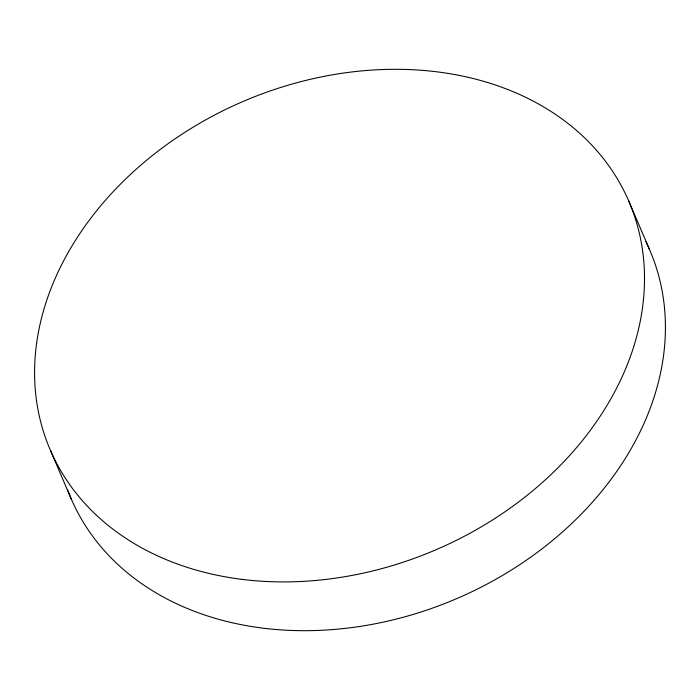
<?xml version="1.0" encoding="UTF-8"?>
<svg xmlns="http://www.w3.org/2000/svg" width="700" height="700" viewBox="0 0 700 700"><rect width="100%" height="100%" fill="white"/><g stroke="black" fill="none" stroke-linecap="round" stroke-linejoin="round"><path stroke-width="1.05" d="M628.617 200.742L649.521 249.524M50.479 450.476L71.382 499.258M645.977 241.841A314.886 244.02 -23.2 0 1 456.391 598.754A314.886 244.02 -23.2 0 1 67.454 489.449M242.191 579.39A314.886 244.02 -23.2 0 0 638.514 229.775A314.886 244.02 -23.2 0 0 137.926 167.659A314.886 244.02 -23.2 0 0 242.191 579.39"/></g></svg>
